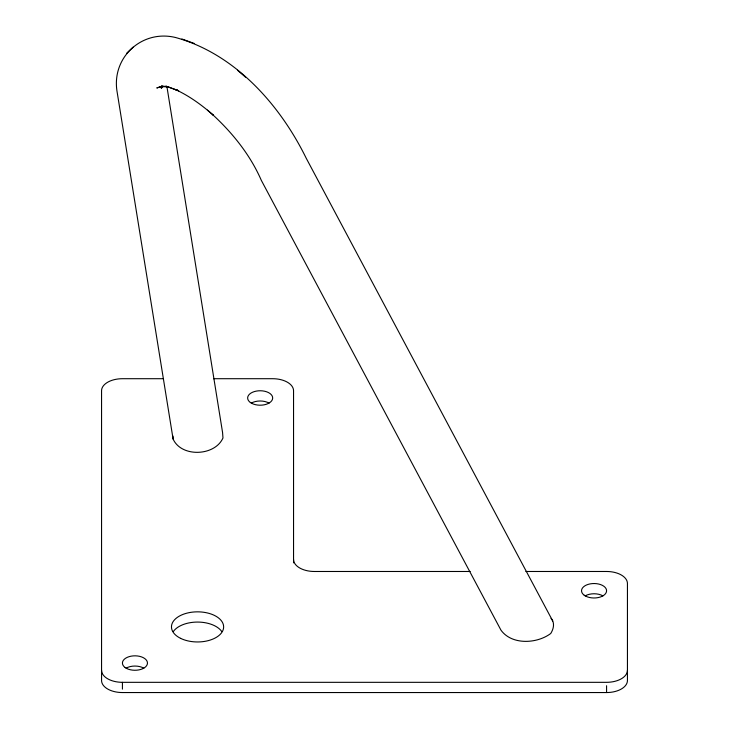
<?xml version="1.0" encoding="UTF-8"?>
<svg xmlns="http://www.w3.org/2000/svg" width="729" height="729" viewBox="0 0 729 729"><rect width="100%" height="100%" fill="white"/><g stroke="black" fill="none" stroke-linecap="round" stroke-linejoin="round"><path stroke-width="1.09" d="M552.719 620.962L306.189 158.175C279.872 104.539 234.856 53.846 175.616 37.525C141.818 29.206 110.981 57.746 117.178 92.319L173.101 439.058C181.448 457.657 214.973 456.181 222.974 437.965L222.564 432.47L166.932 86.678M126.718 53.217L133.079 47.148M162.804 86.705L161.218 88.227L162.868 86.715M161.975 86.314L156.79 87.972L162.203 86.25M161.455 86.359L159.405 86.97L165.866 86.432L161.519 86.131L169.775 87.535L178.705 90.77L165.966 86.168L169.775 87.535M163.405 378.706L122.426 378.706A20.868 12.047 0 0 0 101.559 390.753L101.559 680.503A20.868 12.047 0 0 0 122.426 692.55L606.574 692.55A20.868 12.047 0 0 0 627.441 680.503L627.441 583.528A20.868 12.047 0 0 0 606.574 571.481L525.864 571.481M213.488 378.706L272.682 378.706A20.868 12.047 0 0 1 293.55 390.753L293.55 562.861M470.159 571.481L314.418 571.481A20.868 12.047 0 0 1 293.55 559.435M101.559 670.279A20.868 12.047 0 0 0 122.426 682.326L606.574 682.326A20.868 12.047 0 0 0 627.441 670.279M181.904 38.983L194.497 43.54M177.876 90.46L175.37 89.512C189.294 95.918 201.778 105.012 213.242 115.118L207.437 110.115M245.518 77.165L237.472 70.239M212.349 114.353C232.615 132.988 250.284 154.985 261.328 180.364L500.978 630.175C511.849 645.211 536.927 643.835 550.741 633.501A25.041 15.118 -28 0 0 551.06 618.392M172.937 436.033L173.101 439.058M606.574 685.734L606.574 692.55M122.426 682.326L122.426 689.142M173.302 631.587A26.089 15.063 0 0 1 197.55 622.065A26.089 15.063 0 0 1 221.807 631.587M251.305 403.101A12.521 7.226 0 0 1 269.01 403.101M126.09 668.165A12.521 7.226 0 0 1 143.804 668.165M585.196 595.875A12.521 7.226 0 0 1 602.91 595.875M180.619 638.358A26.089 15.063 0 0 0 223.202 629.646A26.089 15.063 0 0 0 188.838 612.706A26.089 15.063 0 0 0 180.619 638.358M250.348 402.472A12.521 7.226 0 0 0 271.799 400.649A12.521 7.226 0 0 0 258.33 390.835A12.521 7.226 0 0 0 250.348 402.472M125.133 667.536A12.521 7.226 0 0 0 146.584 665.714A12.521 7.226 0 0 0 133.115 655.9A12.521 7.226 0 0 0 125.133 667.536M584.239 595.247A12.521 7.226 0 0 0 605.699 593.424A12.521 7.226 0 0 0 592.221 583.61A12.521 7.226 0 0 0 584.239 595.247"/></g></svg>
